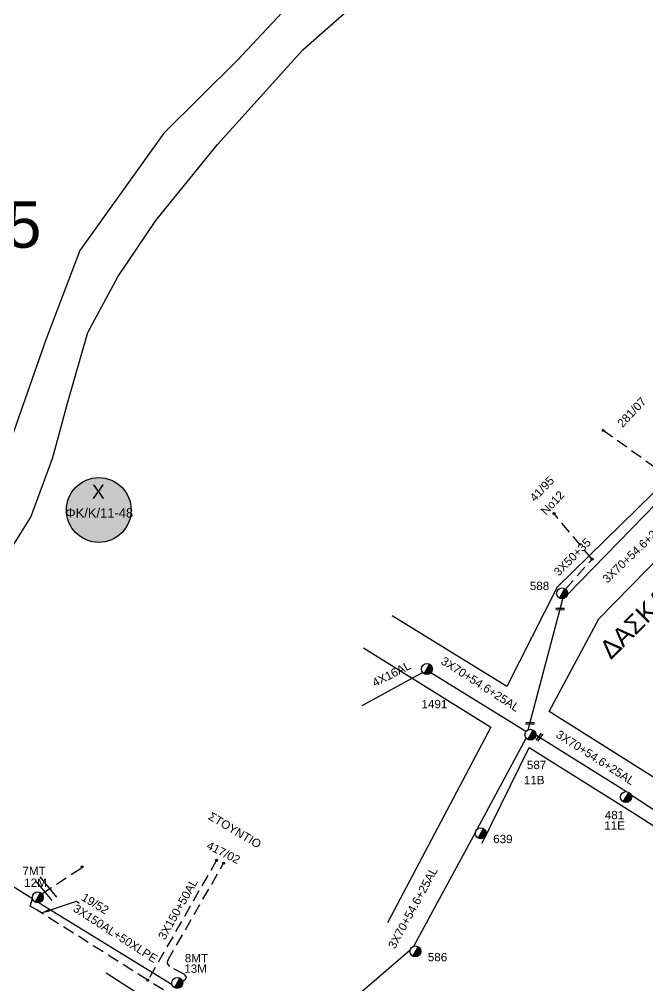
# Model space of a CAD drawing. Header units: millimetres. Extents: x 911 to 5440, y 753 to 2084.
# Drawn here: x 2374.6 to 2510.5, y 1136.4 to 1345.3 of the extents above; entities that cross this region are included whole.
import ezdxf

# ---------------------------------------------------------------- set-up
doc = ezdxf.new("R2010")
doc.units = ezdxf.units.MM
doc.linetypes.add('DASHED', pattern=[19.05, 12.7, -6.35])
for name, color, linetype in [('Άγνωστα', 7, 'Continuous'), ('Εναέρια παροχή ΧΤ 4x16', 7, 'SYN_LINE'), ('Επιγραφές - Σχήματα', 7, 'Continuous'), ('Καλώδια ΧΤ   3x150+50AL', 7, 'DASHED'), ('Καλώδια ΧΤ   3x150AL+50XLPE', 7, 'DASHED'), ('Μηχανική τομή', 7, 'Continuous'), ('Πελάτης μέσης τάσης', 7, 'Continuous'), ('Στύλος ΦΜ', 7, 'Continuous'), ('Στύλος ΦΜ @ 1', 7, 'Continuous'), ('Συνδέσεις', 7, 'Continuous'), ('Συνεστραμμένα ΧΤ   3x70+54.6+25 AL', 7, 'SYN_LINE'), ('Τομή', 7, 'Continuous'), ('Υπόβαθρο ΔΕΗ', 7, 'Continuous')]:
    doc.layers.add(name, color=color, linetype=linetype)
doc.styles.get("Standard").update_dxf_attribs({"font": 'arial.ttf'})
doc.linetypes.add('REMA', pattern='A,0.1,[130,ltypeshp.shx,S=0.1,R=0,X=0,Y=0.1],0.15,0.1,[130,ltypeshp.shx,S=0.05,R=0,X=0,Y=0.05],0.15', length=0.5)
doc.linetypes.add('SYN_LINE', pattern='A,0.5,-0.0001,["/\\/\\/\\/",Standard,S=0.1,R=0,X=0,Y=-0.05],-0.25', length=0.7501)
doc.dimstyles.new('ISO-25', dxfattribs={"dimtxt": 2.5, "dimasz": 1.8, "dimexe": 1.25, "dimexo": 0.625, "dimtad": 1, "dimtxsty": 'Standard', "dimcen": 1.8, "dimadec": 0, "dimazin": 0, "dimtfac": 1, "dimtmove": 0, "dimatfit": 3, "dimfxl": 1.25, "dimarcsym": 0})

# ---------------------------------------------------------------- blocks, each defined once
blk = doc.blocks.new('ΥΠΑΡΧΩΝ ΤΣΙΜΕΝΤΕΝΙΟΣ ΣΤΥΛΟΣ')
at = {"layer": 'Στύλος ΦΜ'}
blk.add_hatch(color=7, dxfattribs=at).paths.add_polyline_path([(-1.29, -2.28, 0.574793), (2.62, 0, 0.268822), (1.3, 2.27)])
at = {"layer": 'Στύλος ΦΜ', "color": 7}
blk.add_line((-1.29, -2.28), (1.3, 2.27), dxfattribs=at)
blk.add_circle((0, 0), 2.62, dxfattribs=at)
at = {"layer": 'Στύλος ΦΜ', "flags": 4}
for tag, p in [('ΑΡΙΘΜΟΣ', (-4.68, 8.05)), ('ΤΥΠΟΣ', (-4.91, 3.03))]:
    blk.add_attdef(tag, p, '', height=4, dxfattribs=at)
blk = doc.blocks.new('ΜΗΧΑΝΙΚΗ ΤΟΜΗ')
at = {"layer": 'Μηχανική τομή', "ltscale": 40}
for p, q in [((-1.89, 0.78), (1.89, 0.78)), ((1.89, 0), (-1.89, 0))]:
    blk.add_line(p, q, dxfattribs=at)
blk = doc.blocks.new('_ΣΥΝΔΕΣΗ')
at = {"layer": 'Συνδέσεις', "linetype": 'SYN_LINE', "ltscale": 40}
blk.add_hatch(color=256, dxfattribs=at).paths.add_polyline_path([(0.5, -0.01, 1), (-0.5, -0.01, 1)])
at = {"layer": 'Συνδέσεις'}
blk.add_circle((0, -0.01), 0.5, dxfattribs=at)
blk = doc.blocks.new('ΠΕΛΑΤΗΣ ΜΕΣΗΣ ΤΑΣΗΣ')
at = {"layer": 'Πελάτης μέσης τάσης', "ltscale": 40, "true_color": 0x5db6e9}
blk.add_hatch(color=143, dxfattribs=at).paths.add_polyline_path([(3.5, 0, 1), (-3.5, 0, 1)])
at = {"layer": 'Πελάτης μέσης τάσης', "ltscale": 40}
blk.add_circle((0, 0), 3.5, dxfattribs=at)
at = {"layer": 'Πελάτης μέσης τάσης', "ltscale": 30, "insert": (-0.75, 2.73), "char_height": 1.5, "width": 113.5809, "attachment_point": 1}
blk.add_mtext('X', dxfattribs=at)
at = {"layer": 'Πελάτης μέσης τάσης', "ltscale": 40}
blk.add_attdef('ΑΡΙΘΜΟΣ_001', (-1.34, -1.06), '', height=1.5, dxfattribs=at)
blk = doc.blocks.new('ΤΟΜΗ')
at = {"layer": 'Τομή', "ltscale": 40}
for p, q in [((-5.68, 0), (5.68, 0)), ((5.68, -2.33), (-5.68, -2.33))]:
    blk.add_line(p, q, dxfattribs=at)

msp = doc.modelspace()

# ---------------------------------------------------------------- linework, layer by layer
at = {"layer": 'Άγνωστα', "color": 85, "linetype": 'SYN_LINE', "ltscale": 20}
for points in [[(2493.12, 1220.96), (2531.82, 1260.64)], [(2484.61, 1191.69), (2492.1, 1220.02)], [(2484.15, 1191.3), (2463.55, 1203.98)], [(2473.58, 1170.17), (2484.18, 1189.91)], [(2505.92, 1178.31), (2486.29, 1190.55)], [(2528.21, 1163.65), (2506.9, 1177.53)], [(2473.23, 1169.55), (2459.81, 1144.86)], [(2459.1, 1144.01), (2433.64, 1122.1)]]:
    msp.add_lwpolyline(points, dxfattribs=at)
at = {"layer": 'Άγνωστα', "color": 85, "linetype": 'DASHED', "ltscale": 0.2}
msp.add_lwpolyline([(2492.71, 1222.1), (2498.45, 1228.6), (2490.23, 1238.45)], dxfattribs=at)
at = {"layer": 'Εναέρια παροχή ΧΤ 4x16', "color": 85, "ltscale": 20}
msp.add_lwpolyline([(2461.84, 1204.08), (2448.68, 1196.88)], dxfattribs=at)
at = {"layer": 'Καλώδια ΧΤ   3x150+50AL', "color": 85, "ltscale": 0.2}
msp.add_lwpolyline([(2531.22, 1261.63), (2515.24, 1246.11), (2500.86, 1256.43)], dxfattribs=at)
at = {"layer": 'Καλώδια ΧΤ   3x150+50AL', "color": 2, "ltscale": 0.2}
msp.add_lwpolyline([(2417.22, 1163.47), (2402.37, 1137.54)], dxfattribs=at)
at = {"layer": 'Καλώδια ΧΤ   3x150+50AL', "color": 1, "ltscale": 0.2}
msp.add_lwpolyline([(2409.87, 1137.26), (2410.55, 1137.74), (2410.72, 1138.29), (2410.24, 1138.82), (2407.13, 1140.49), (2406.65, 1141.16), (2406.68, 1141.83), (2418.76, 1162.84)], dxfattribs=at)
at = {"layer": 'Καλώδια ΧΤ   3x150AL+50XLPE', "color": 2, "ltscale": 0.2}
for points in [[(2379.42, 1156.23), (2388.25, 1162)], [(2427, 1122.29), (2421.98, 1125.48), (2402.37, 1137.54), (2378.23, 1152.8), (2376.92, 1153.55), (2377.41, 1155.24)]]:
    msp.add_lwpolyline(points, dxfattribs=at)
at = {"layer": 'Συνεστραμμένα ΧΤ   3x70+54.6+25 AL', "color": 1, "ltscale": 20}
for points in [[(2352.83, 1170.6), (2377.41, 1155.24)], [(2378.86, 1154.31), (2407.6, 1136.6)]]:
    msp.add_lwpolyline(points, dxfattribs=at)
at = {"layer": 'Υπόβαθρο ΔΕΗ', "ltscale": 0.2}
msp.add_lwpolyline([(2302.74, 1204.68), (2284.48, 1222.47), (2311.88, 1270.42), (2326.94, 1296.71), (2344.41, 1326.14), (2376.83, 1382.53), (2413.74, 1447.83, -0.262067), (2421.88, 1452.76), (2508.01, 1427.39), (2551.87, 1417.61), (2603.9, 1409.53), (2664.87, 1400.98), (2664.15, 1396.06), (2661.58, 1382.53), (2649.52, 1327.01), (2605.6, 1322.4), (2559.61, 1286.5), (2532.35, 1263.09), (2490.91, 1222.56), (2480.02, 1201.04), (2455.19, 1216.36)], format="xyb", dxfattribs=at)
at = {"layer": 'Υπόβαθρο ΔΕΗ', "linetype": 'REMA', "ltscale": 5}
for points in [[(2528.78, 1399.84), (2494.75, 1379.5), (2477.99, 1374.6), (2465.96, 1370.48), (2450.33, 1362.16), (2435.85, 1351.56), (2421.66, 1336.44), (2405.81, 1320.71), (2387.65, 1295.36), (2380.34, 1276.05), (2370.86, 1249.08), (2364.51, 1233.68), (2359.09, 1222.97), (2353.65, 1207.31), (2351.46, 1199.38), (2347.73, 1191.14), (2342.16, 1182.05)], [(2350.98, 1176.77), (2355.96, 1186.74), (2361.29, 1199.51), (2363.9, 1210.47), (2368.06, 1223.37), (2377.05, 1237.68), (2381.81, 1250.58), (2384.98, 1262.31), (2389.42, 1277.57), (2395.9, 1289.65), (2404.12, 1301.81), (2417.44, 1318.24), (2435.92, 1338.72), (2449.66, 1350.9), (2469.27, 1360.92), (2490.73, 1368.13), (2507.74, 1375.27), (2523.47, 1384.15)]]:
    msp.add_lwpolyline(points, dxfattribs=at)
at = {"layer": 'Υπόβαθρο ΔΕΗ', "ltscale": 0.2}
for points in [[(2536.17, 1190.94), (2524.09, 1173.69), (2489.14, 1195.66), (2499.91, 1215.68), (2524.21, 1240.49), (2545.28, 1259.72), (2577.45, 1287.95), (2611.74, 1314.73), (2648.08, 1317.11), (2633.18, 1271.07), (2620.28, 1229.08), (2612.15, 1195.05), (2573.65, 1208.59)], [(2449.05, 1209.45), (2476.54, 1192.28), (2454.22, 1149.95)], [(2474.69, 1167.18), (2484.87, 1187.89), (2506.48, 1174.34), (2528.56, 1160.23)]]:
    msp.add_lwpolyline(points, dxfattribs=at)
at = {"layer": 'Υπόβαθρο ΔΕΗ'}
msp.add_lwpolyline([(2393.39, 1139.13), (2463.84, 1093.64)], dxfattribs=at)

# ---------------------------------------------------------------- block references
at = {"layer": 'Μηχανική τομή'}
for p, xscale, yscale, zscale, rotation in [((2491.56, 1217.99), 0.5000000000001275, 0.5000000000001275, 0.5000000000001275, 179.2856520739893), ((2485.04, 1193.3), 0.5000000000001275, 0.5000000000001275, 0.5000000000001275, 179.2856520739893), ((2487.22, 1189.98), 0.5000000000002878, 0.5000000000002878, 0.5000000000002878, 51.9619578020755)]:
    msp.add_blockref('ΜΗΧΑΝΙΚΗ ΤΟΜΗ', p, dxfattribs=dict(at, xscale=xscale, yscale=yscale, zscale=zscale, rotation=rotation))
at = {"layer": 'Πελάτης μέσης τάσης'}
ref = msp.add_blockref('ΠΕΛΑΤΗΣ ΜΕΣΗΣ ΤΑΣΗΣ', (2391.76, 1239.22), dxfattribs=dict(at, xscale=2, yscale=2, zscale=2))
ref.add_attrib('ΑΡΙΘΜΟΣ_001', 'ΦΚ/Κ/11-48', (2384.53, 1237.59), dxfattribs={"ltscale": 40, "height": 2})
at = {"layer": 'Στύλος ΦΜ @ 1', "ltscale": 40}
ref = msp.add_blockref('ΥΠΑΡΧΩΝ ΤΣΙΜΕΝΤΕΝΙΟΣ ΣΤΥΛΟΣ', (2491.97, 1221.19), dxfattribs=dict(at, xscale=0.4499999999998181, yscale=0.4499999999998181, zscale=0.4499999999998181))
ref.add_attrib('ΤΥΠΟΣ', '588', (2484.99, 1221.91), dxfattribs={"layer": 'Στύλος ΦΜ', "height": 1.8, "flags": 4})
ref = msp.add_blockref('ΥΠΑΡΧΩΝ ΤΣΙΜΕΝΤΕΝΙΟΣ ΣΤΥΛΟΣ', (2462.74, 1204.84), dxfattribs=dict(at, xscale=0.4499999999998181, yscale=0.4499999999998181, zscale=0.4499999999998181))
ref.add_attrib('ΑΡΙΘΜΟΣ', '1491', (2461.56, 1196.36), dxfattribs={"layer": 'Στύλος ΦΜ', "height": 1.8, "flags": 4})
ref = msp.add_blockref('ΥΠΑΡΧΩΝ ΤΣΙΜΕΝΤΕΝΙΟΣ ΣΤΥΛΟΣ', (2485.12, 1190.63), dxfattribs=dict(at, xscale=0.4499999999998181, yscale=0.4499999999998181, zscale=0.4499999999998181))
ref.add_attrib('ΤΥΠΟΣ', '11Β', (2483.7, 1179.93), dxfattribs={"layer": 'Στύλος ΦΜ', "height": 1.8, "flags": 4})
ref.add_attrib('ΑΡΙΘΜΟΣ', '587', (2484.35, 1183.19), dxfattribs={"layer": 'Στύλος ΦΜ', "height": 1.8, "flags": 4})
ref = msp.add_blockref('ΥΠΑΡΧΩΝ ΤΣΙΜΕΝΤΕΝΙΟΣ ΣΤΥΛΟΣ', (2505.79, 1177.14), dxfattribs=dict(at, xscale=0.4499999999998181, yscale=0.4499999999998181, zscale=0.4499999999998181))
ref.add_attrib('ΤΥΠΟΣ', '11E', (2501.09, 1170.1), dxfattribs={"layer": 'Στύλος ΦΜ', "height": 1.8, "flags": 4})
ref.add_attrib('ΑΡΙΘΜΟΣ', '481', (2501.2, 1172.36), dxfattribs={"layer": 'Στύλος ΦΜ', "height": 1.8, "flags": 4})
ref = msp.add_blockref('ΥΠΑΡΧΩΝ ΤΣΙΜΕΝΤΕΝΙΟΣ ΣΤΥΛΟΣ', (2474.38, 1169.31), dxfattribs=dict(at, xscale=0.4499999999998181, yscale=0.4499999999998181, zscale=0.4499999999998181))
ref.add_attrib('ΤΥΠΟΣ', '639', (2477.07, 1167.18), dxfattribs={"layer": 'Στύλος ΦΜ', "height": 1.8, "flags": 4})
ref = msp.add_blockref('ΥΠΑΡΧΩΝ ΤΣΙΜΕΝΤΕΝΙΟΣ ΣΤΥΛΟΣ', (2378.57, 1155.46), dxfattribs=dict(at, xscale=0.4499999999998181, yscale=0.4499999999998181, zscale=0.4499999999998181))
ref.add_attrib('ΤΥΠΟΣ', '12M', (2375.62, 1157.72), dxfattribs={"layer": 'Στύλος ΦΜ', "height": 1.8, "flags": 4})
ref.add_attrib('ΑΡΙΘΜΟΣ', '7MT', (2375.24, 1160.31), dxfattribs={"layer": 'Στύλος ΦΜ', "height": 1.8, "flags": 4})
ref = msp.add_blockref('ΥΠΑΡΧΩΝ ΤΣΙΜΕΝΤΕΝΙΟΣ ΣΤΥΛΟΣ', (2408.73, 1136.95), dxfattribs=dict(at, xscale=0.4499999999998181, yscale=0.4499999999998181, zscale=0.4499999999998181))
ref.add_attrib('ΤΥΠΟΣ', '13M', (2410.25, 1139.15), dxfattribs={"layer": 'Στύλος ΦΜ', "height": 1.8, "flags": 4})
ref.add_attrib('ΑΡΙΘΜΟΣ', '8MT', (2410.36, 1141.41), dxfattribs={"layer": 'Στύλος ΦΜ', "height": 1.8, "flags": 4})
ref = msp.add_blockref('ΥΠΑΡΧΩΝ ΤΣΙΜΕΝΤΕΝΙΟΣ ΣΤΥΛΟΣ', (2460.25, 1143.77), dxfattribs=dict(at, xscale=0.4499999999998181, yscale=0.4499999999998181, zscale=0.4499999999998181))
ref.add_attrib('ΤΥΠΟΣ', '586', (2462.93, 1141.64), dxfattribs={"layer": 'Στύλος ΦΜ', "height": 1.8, "flags": 4})
at = {"layer": 'Συνδέσεις', "xscale": 0.4499999999998181, "yscale": 0.4499999999998181, "zscale": 0.4499999999998181}
for p in [(2500.86, 1256.43), (2490.23, 1238.45), (2498.45, 1228.6), (2388.18, 1162.05), (2417.22, 1163.47), (2418.76, 1162.84), (2402.37, 1137.54)]:
    msp.add_blockref('_ΣΥΝΔΕΣΗ', p, dxfattribs=at)
at = {"layer": 'Τομή', "xscale": 0.5000000000001521, "yscale": 0.5000000000001521, "zscale": 0.5000000000001521, "rotation": 309.3846913675927}
msp.add_blockref('ΤΟΜΗ', (2380.78, 1157.68), dxfattribs=at)

# ---------------------------------------------------------------- texts
at = {"layer": 'Εναέρια παροχή ΧΤ 4x16', "color": 7, "insert": (2450.67, 1202.52), "char_height": 1.8, "width": 168.3718, "attachment_point": 1, "rotation": 26.9829}
msp.add_mtext('4X16AL', dxfattribs=at)
at = {"layer": 'Επιγραφές - Σχήματα', "insert": (2337.16, 1305.94), "char_height": 10, "width": 11.1692, "attachment_point": 1}
msp.add_mtext('ΦΟ-95', dxfattribs=at)
at = {"layer": 'Επιγραφές - Σχήματα', "color": 7, "char_height": 1.8, "width": 168.3718, "attachment_point": 1}
for s, insert, rotation in [('281/07', (2503.72, 1258.19), 46.5014), ('41/95', (2484.78, 1242.11), 46.5014), ('No12', (2487.18, 1239.21), 46.5014), ('3X50+35', (2489.99, 1226.07), 45.4382), ('ΣΤΟΥΝΤΙΟ', (2416.19, 1174.02), 329.2283), ('417/02', (2415.71, 1167.69), 333.1075), ('19/52', (2388.76, 1156.5), 328.8081)]:
    msp.add_mtext(s, dxfattribs=dict(at, insert=insert, rotation=rotation))
at = {"layer": 'Επιγραφές - Σχήματα', "insert": (2499.71, 1209.58), "char_height": 4, "width": 64.3017, "attachment_point": 1, "rotation": 44.8579}
msp.add_mtext('ΔΑΣΚΑΛΟΥ - ΚΙΤΣΟΥ ', dxfattribs=at)
at = {"layer": 'Καλώδια ΧΤ   3x150+50AL', "color": 7, "insert": (2404.47, 1147.01), "char_height": 1.8, "width": 168.3718, "attachment_point": 1, "rotation": 60.3715}
msp.add_mtext('3X150+50AL', dxfattribs=at)
at = {"layer": 'Καλώδια ΧΤ   3x150AL+50XLPE', "color": 7, "insert": (2395.35, 1147.64), "char_height": 1.8, "width": 27.8484, "attachment_point": 5, "rotation": 327.1459}
msp.add_mtext('3X150AL+50XLPE', dxfattribs=at)
at = {"layer": 'Συνεστραμμένα ΧΤ   3x70+54.6+25 AL', "color": 7, "char_height": 1.8, "width": 168.3718, "attachment_point": 1}
for insert, rotation in [((2500.51, 1224.59), 43.6472), ((2466.55, 1207.61), 327.2642), ((2491.45, 1191.74), 327.2642), ((2454.22, 1145.01), 61.5165)]:
    msp.add_mtext('3X70+54.6+25AL', dxfattribs=dict(at, insert=insert, rotation=rotation))

# ---------------------------------------------------------------- leaders
at = {"layer": 'Επιγραφές - Σχήματα'}
msp.add_leader([(2379.36, 1152.09), (2386.93, 1154.62), (2387.52, 1154.2)], dimstyle='ISO-25', override={"dimgap": 0.625, "dimtad": 0}, dxfattribs=at)

doc.saveas('drawing.dxf')
